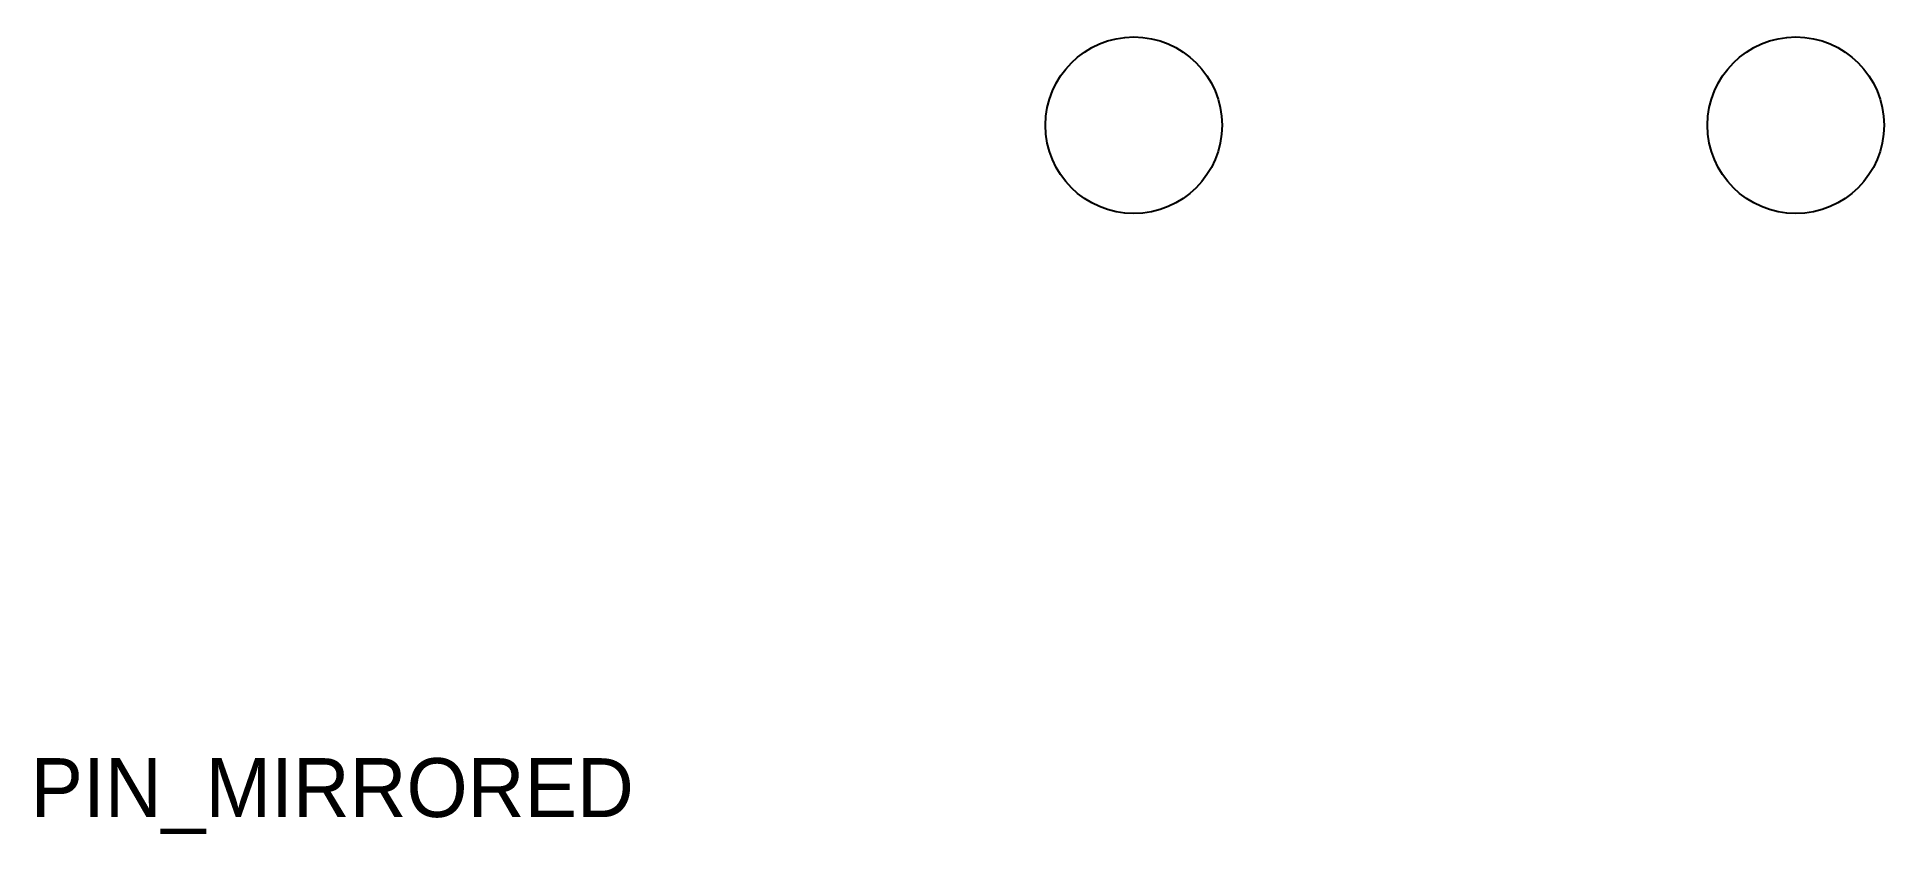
# Model space of a CAD drawing. Header units: metres. Extents: x 5 to 131, y -13 to 41.
import ezdxf

# ---------------------------------------------------------------- set-up
doc = ezdxf.new("R2010")
doc.units = ezdxf.units.M
doc.layers.add('ANNOTATION', color=7, linetype='Continuous')
doc.layers.add('HOLE', color=7, linetype='Continuous')

msp = doc.modelspace()

# ---------------------------------------------------------------- linework, layer by layer
at = {"layer": 'HOLE'}
for centre in [(80, 35), (125, 35)]:
    msp.add_circle(centre, 6, dxfattribs=at)

# ---------------------------------------------------------------- texts
at = {"layer": 'ANNOTATION'}
msp.add_text('PIN_MIRRORED', height=4, dxfattribs=at).set_placement((5, -12))

doc.saveas('drawing.dxf')
